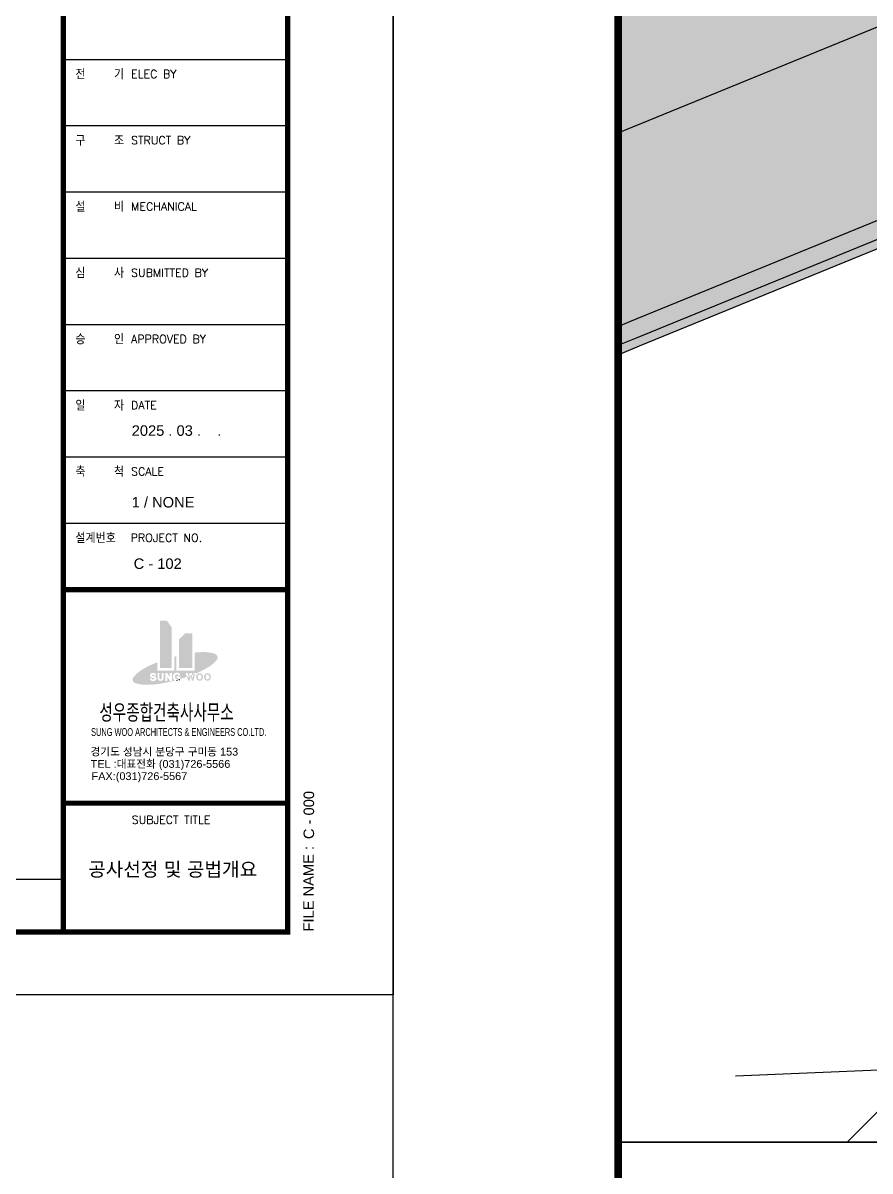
# Model space of a CAD drawing. Header units: millimetres. Extents: x 1073475 to 2890243, y -1340830 to -367733.
# Drawn here: x 1693852 to 1718064, y -432163 to -399366 of the extents above; entities that cross this region are included whole.
import ezdxf
from ezdxf.enums import TextEntityAlignment as Align
from ezdxf.xclip import XClip

# ---------------------------------------------------------------- set-up
doc = ezdxf.new("R2010")
doc.units = ezdxf.units.MM
doc.header["$LTSCALE"] = 50
doc.header["$XCLIPFRAME"] = 2
doc.linetypes.add('E-DIGLN01', pattern=[2, 0.9, -0.2, 0.9])
doc.linetypes.add('HIDDEN2', pattern=[4.762499999999999, 3.175, -1.5875])
for name, color, linetype in [('11', 11, 'Continuous'), ('3', 3, 'Continuous'), ('C-DIM', 7, 'Continuous'), ('CS-CONC-MAJR', 4, 'Continuous'), ('CS-EXCV', 3, 'E-DIGLN01'), ('HAT', 8, 'Continuous'), ('TEX', 3, 'Continuous'), ('TEXT', 3, 'Continuous'), ('TEXT1', 7, 'Continuous'), ('구조물', 7, 'Continuous'), ('시점변경-종점-구__선형', 7, 'Continuous'), ('연속지적도', 32, 'Continuous'), ('지하지장물_통신관로', 7, 'HIDDEN2')]:
    doc.layers.add(name, color=color, linetype=linetype)
doc.layers.add('defpoint', color=193, linetype='Continuous', plot=False)
doc.styles.add('RXHG', font='arial.ttf')
doc.styles.add('RXHS', font='SIMPLEX.SHX', dxfattribs={"bigfont": 'WHGTXT.SHX'})
doc.styles.get("Standard").update_dxf_attribs({"font": ''})
doc.styles.get('Standard').set_extended_font_data('Dotum')
doc.linetypes.add('CFZ008', pattern='A,0.9,-0.2,[106,KHCLINE.shx,S=0.00606,R=180,X=0,Y=0],0.9', length=2)
doc.linetypes.add('KT_LINE', pattern='A,12.7,-5.08,["KT",Standard,S=2.54,R=0,X=-2.54,Y=-1.27],-6.35', length=24.13)

# ---------------------------------------------------------------- blocks, each defined once
blk = doc.blocks.new('A$599346786921')
at = {"layer": '구조물', "ltscale": 0.2}
h = blk.add_hatch(color=254, dxfattribs=at)
h.dxf.hatch_style = 1
h.set_gradient(color1=(214, 214, 214), color2=(214, 214, 214))
h.paths.add_polyline_path([(189879.674887259, 4043.195760741597), (128969.4951665155, 153100.6358614634), (129118.5319942324, 153161.5376182329), (47790.09903451055, 352185.8727951087), (48126.77415415086, 352323.4502419825), (40198.88735104725, 371724.3207983328), (39820.67511667637, 372649.8807029203), (39442.5417675199, 373575.3138308399), (39064.51050157752, 374500.6296567987), (38686.60450601997, 375425.8376528462), (38308.84696265729, 376350.9472766765), (37931.26104473043, 377275.9679775103), (37553.86991778109, 378200.9091907614), (37176.69674335606, 379125.7803367721), (36799.76467529405, 380050.5908219875), (36423.09686562698, 380975.350031286), (36046.71646060329, 381900.0673311893), (35670.64660336636, 382824.7520679887), (35294.91043566493, 383749.4135612422), (34919.53109659348, 384674.0611100192), (34544.5317238532, 385598.7039821581), (34169.93545578141, 386523.3514198381), (33795.76543018688, 387448.0126331355), (33422.04478602577, 388372.6968022464), (33048.79666460631, 389297.4130707639), (32676.04420761019, 390222.1705496344), (32303.81056165555, 391146.9783104416), (31932.11887656944, 392071.8453872055), (31560.99230536027, 392996.7807715922), (31190.45400733128, 393921.7934151608), (30820.52714600228, 394846.892223319), (30451.23489251733, 395772.0860558022), (30082.60042459238, 396697.3837257964), (29714.64692610549, 397622.7939960831), (29347.39759039832, 398548.3255785117), (28980.87561953207, 399473.987131502), (28615.10422431771, 400399.7872603368), (28250.10662527848, 401325.7345126583), (27885.9060545587, 402251.837378413), (27522.52575411275, 403178.1042862982), (27159.98897838034, 404104.5436064173), (26798.31899490766, 405031.1636425373), (26437.53908178164, 405957.9726350633), (26077.67253193213, 406884.9787563523), (25718.7433753754, 407812.1882397626), (25359.71618870646, 408742.3603223143), (25002.70612728968, 409670.0758760502), (24646.70296272682, 410598.0206224131), (24291.7300659772, 411526.2023753249), (23937.81082710344, 412454.6288711252), (23584.96865403047, 413383.3077658904), (23233.22697110893, 414312.2466354659), (22882.60921944119, 415241.452974021), (22533.13886065688, 416170.9341889448), (22184.8393751788, 417100.6976025873), (21837.73426189646, 418030.7504491792), (21491.84703938104, 418961.0998727232), (21147.20124769676, 419891.7529259929), (20803.82044669846, 420822.7165680476), (20461.72821675288, 421753.9976619659), (20120.94816023298, 422685.6029754085), (19781.50390197895, 423617.5391758922), (19443.41908833571, 424549.8128307741), (19106.71738788858, 425482.4304051334), (18771.42249263637, 426415.3982592816), (18437.55811697431, 427348.7226482099), (18105.14799980447, 428282.4097188772), (17774.21590294736, 429216.4655087922), (17444.785612782, 430150.8959434099), (17116.8809401812, 431085.7068355103), (16790.5257192906, 432020.9038827204), (16465.74381070072, 432956.492665799), (16142.55909928912, 433892.4786463479), (15820.99549466465, 434828.8671664951), (15501.07693317439, 435765.6634452065), (15182.82737589674, 436702.8725774485), (14866.2708098786, 437640.499532289), (14551.43124795193, 438578.5491511786), (14238.3327285042, 439517.0261457585), (13926.99931766558, 440455.9350959175), (13617.4551063343, 441395.2804488215), (13309.72421220923, 442335.0665155199), (13003.83077981137, 443275.2974711227), (12699.79897964234, 444215.9773513853), (12397.65300942585, 445157.1100508658), (12097.41709170025, 446098.6993228229), (11799.11547770724, 447040.7487751764), (11502.77244341606, 447983.2618692202), (11339.48380303523, 448506.3555341165), (0, 445440.2288450206), (301.5974161326885, 444474.0642825026), (605.1370796770789, 443508.6624528376), (910.592934763059, 442544.0195967265), (1217.938976316713, 441580.1318053593), (1527.149247176945, 440616.995024888), (1838.197841914371, 439654.6050562308), (2151.058902403805, 438692.9575585687), (2465.70662083663, 437732.0480506151), (2782.11523907166, 436771.8719135298), (3100.259048202075, 435812.4243913569), (3420.112387972418, 434853.7005945916), (3741.649647947866, 433895.6955021244), (4064.845265205484, 432938.4039621149), (4389.673727652989, 431981.8206961363), (4716.109569153748, 431025.9402984333), (5044.127373780124, 430070.7572398457), (5373.701774069574, 429116.2658694625), (5704.807449318469, 428162.4604166015), (6037.419125780463, 427209.3349927058), (6371.511579698883, 426256.88359279), (6707.059632377233, 425305.1000986905), (7044.038152231369, 424353.9782803473), (7382.422055393457, 423403.5117969667), (7722.186302747577, 422453.6942007244), (8063.305901937652, 421504.5189375998), (8405.75590618141, 420555.9793497808), (8749.511413449887, 419608.0686769476), (9094.547567192, 418660.7800585963), (9440.83955564443, 417714.1065365672), (9788.362609560136, 416768.0410562451), (10137.09200442769, 415822.5764693818), (10487.00305953715, 414877.705534345), (10838.07113596704, 413933.4209197466), (11190.27163672773, 412989.7152057774), (11543.58000932494, 412046.5808857945), (11897.97173982626, 411104.0103691355), (12253.42235721974, 410161.995981528), (12609.90742983064, 409220.5299674752), (12967.40256629512, 408279.6044949205), (13325.88341578189, 407339.2116527939), (13685.3256649673, 406399.3434541821), (14045.70503948815, 405459.9918409372), (14406.9973038258, 404521.148682612), (14768.14467099169, 403585.4836109793), (15131.21342399484, 402647.5648050201), (15495.12349278945, 401710.1278780303), (15859.85006696172, 400773.1662824675), (16225.36908734683, 399836.6715568108), (16591.65652777907, 398900.6351799374), (16958.68839708855, 397965.0485718679), (17326.44073614245, 397029.9030975001), (17694.889621004, 396095.1900647725), (18064.01115726959, 395160.9007300311), (18433.78148346441, 394227.0262983879), (18804.1767693595, 393293.5579259689), (19175.17321277875, 392360.4867214197), (19546.74704501592, 391427.803747281), (19918.87452297052, 390495.5000226777), (20291.53193274327, 389563.566525578), (20664.69558958942, 388631.9941923479), (21038.34183452185, 387700.7739219158), (21412.44703396922, 386769.8965770397), (21786.98758219788, 385839.3529845593), (22161.9398974739, 384909.1339398776), (22537.28042237647, 383979.2302054316), (22912.98562249402, 383049.6325164326), (23289.03198762145, 382120.3315786421), (23665.3960298812, 381191.3180732164), (24042.05428178702, 380262.5826565828), (24418.98329713801, 379334.1159643005), (24796.1596507635, 378405.908608689), (25173.55993604194, 377477.9511870644), (25551.16076534148, 376550.234276867), (25928.93877020758, 375622.7484419355), (26306.87059799209, 374695.4842323842), (26684.93291341281, 373768.4321857272), (27063.10239715595, 372841.5828318209), (27441.35574517772, 371914.9266907508), (27819.66966813384, 370988.4542765478), (28198.02088970132, 370062.1560994047), (28576.38614791958, 369136.022664784), (28954.74219255755, 368210.0444802316), (29333.06578465085, 367284.2120510191), (37260.97114848252, 347883.2960737958), (37597.64626763668, 348020.8735206015), (118926.0792273926, 148996.5383440517), (119075.116055584, 149057.4401007709), (179985.2957755029, 0)])
at = {"layer": 'CS-CONC-MAJR'}
for points in [[(34312.82415697956, 385504.8338415152), (34687.85885546869, 384580.1038178047), (35063.27119543217, 383655.3749394631), (35439.03803219972, 382730.6379362419), (35815.13622118393, 381805.883507017), (36191.5426155841, 380881.1023298004), (36568.23406679463, 379956.2850565417), (36945.18742452934, 379031.4223188101), (37322.37953371275, 378106.5047301617), (37699.78723604139, 377181.5228827372), (38077.38736698078, 376256.4673551614), (38455.15675844299, 375331.3287106138), (38833.0722351931, 374406.097499155)], [(33849.40901467623, 385317.0935790278), (34224.51436679903, 384392.1892497018), (34599.99270928698, 383467.2977101724), (34975.82088494627, 382542.4096851368), (35351.97573817568, 381617.5158690941), (35728.43411162635, 380692.6069355407), (36105.1728476733, 379767.6735327677), (36482.16878605029, 378842.7062886679), (36859.39876461588, 377917.6958134696), (37236.8396166591, 376992.6326969089), (37614.46817445941, 376067.5075146831), (37992.26126252254, 375142.3108279682), (38370.19570159772, 374217.0331851235), (38748.24830482062, 373291.6651260247)], [(22393.81201919354, 385002.5968690882), (22769.10797236487, 384072.803635099), (23144.77089924039, 383143.3106110436), (23520.77729572169, 382214.1085059932), (23897.10368192894, 381285.1880041813), (24273.72659736406, 380356.5397646213), (24650.62260234822, 379428.1544255959), (25027.76827774942, 378500.0226021116), (25405.1402233839, 377572.1348934094), (25782.71505618701, 376644.4818792921), (26160.46941176057, 375717.0541256857), (26538.37994336151, 374789.8421841161), (26916.42331878282, 373862.8365939893), (27294.576222206, 372936.0278864386), (27672.81535260566, 372009.4065829082), (28051.11742409365, 371082.9631983512), (28429.45916188508, 370156.6882439065), (28807.81730507128, 369230.5722259129), (29186.16860585241, 368304.6056522294), (29564.48982531065, 367378.7790285712), (37397.82684875, 348209.2876647394)], [(22857.55625085719, 385189.5227566296), (23232.76306360075, 384259.9505205345), (23608.34144324576, 383330.6668238393), (23984.26790407998, 382401.662381697), (24360.51897886675, 381472.9278845224), (24737.07122210413, 380544.4539970816), (25113.90120756859, 379616.2313624639), (25490.98552772775, 378688.2506010388), (25868.30079343449, 377760.5023166607), (26245.8236335516, 376832.9770930829), (26623.53069227096, 375905.6655003545), (27001.39863136411, 374978.5580934444), (27379.40412714425, 374051.6454152004), (27757.52387076989, 373124.9179992834), (28135.73456725152, 372198.3663697629), (28514.01293477276, 371271.9810438282), (28892.33570493944, 370345.7525340975), (29270.67961943429, 369419.6713487348), (29649.0214319895, 368493.7279964825), (30027.33790711639, 367567.9129837435), (37671.53824925655, 348861.2708463604)]]:
    blk.add_lwpolyline(points, dxfattribs=at)
at = {"layer": 'CS-EXCV', "linetype": 'CFZ008', "ltscale": 5, "flags": 128}
blk.add_lwpolyline([(189879.674887259, 4043.195760741597), (128969.4951665155, 153100.6358614634), (129118.5319942324, 153161.5376182329), (47790.09903451055, 352185.8727951087), (48126.77415415086, 352323.4502419825), (40198.88735104725, 371724.3207983328), (39820.67511667637, 372649.8807029203), (39442.5417675199, 373575.3138308399), (39064.51050157752, 374500.6296567987), (38686.60450601997, 375425.8376528462), (38308.84696265729, 376350.9472766765), (37931.26104473043, 377275.9679775103), (37553.86991778109, 378200.9091907614), (37176.69674335606, 379125.7803367721), (36799.76467529405, 380050.5908219875), (36423.09686562698, 380975.350031286), (36046.71646060329, 381900.0673311893), (35670.64660336636, 382824.7520679887), (35294.91043566493, 383749.4135612422), (34919.53109659348, 384674.0611100192), (34544.5317238532, 385598.7039821581), (34169.93545578141, 386523.3514198381), (33795.76543018688, 387448.0126331355), (33422.04478602577, 388372.6968022464), (33048.79666460631, 389297.4130707639), (32676.04420761019, 390222.1705496344), (32303.81056165555, 391146.9783104416), (31932.11887656944, 392071.8453872055), (31560.99230536027, 392996.7807715922), (31190.45400733128, 393921.7934151608), (30820.52714600228, 394846.892223319), (30451.23489251733, 395772.0860558022), (30082.60042459238, 396697.3837257964), (29714.64692610549, 397622.7939960831), (29347.39759039832, 398548.3255785117), (28980.87561953207, 399473.987131502), (28615.10422431771, 400399.7872603368), (28250.10662527848, 401325.7345126583), (27885.9060545587, 402251.837378413), (27522.52575411275, 403178.1042862982), (27159.98897838034, 404104.5436064173), (26798.31899490766, 405031.1636425373), (26437.53908178164, 405957.9726350633), (26077.67253193213, 406884.9787563523), (25718.7433753754, 407812.1882397626), (25359.71618870646, 408742.3603223143), (25002.70612728968, 409670.0758760502), (24646.70296272682, 410598.0206224131), (24291.7300659772, 411526.2023753249), (23937.81082710344, 412454.6288711252), (23584.96865403047, 413383.3077658904), (23233.22697110893, 414312.2466354659), (22882.60921944119, 415241.452974021), (22533.13886065688, 416170.9341889448), (22184.8393751788, 417100.6976025873), (21837.73426189646, 418030.7504491792), (21491.84703938104, 418961.0998727232), (21147.20124769676, 419891.7529259929), (20803.82044669846, 420822.7165680476), (20461.72821675288, 421753.9976619659), (20120.94816023298, 422685.6029754085), (19781.50390197895, 423617.5391758922), (19443.41908833571, 424549.8128307741), (19106.71738788858, 425482.4304051334), (18771.42249263637, 426415.3982592816), (18437.55811697431, 427348.7226482099), (18105.14799980447, 428282.4097188772), (17774.21590294736, 429216.4655087922), (17444.785612782, 430150.8959434099), (17116.8809401812, 431085.7068355103), (16790.5257192906, 432020.9038827204), (16465.74381070072, 432956.492665799), (16142.55909928912, 433892.4786463479), (15820.99549466465, 434828.8671664951), (15501.07693317439, 435765.6634452065), (15182.82737589674, 436702.8725774485), (14866.2708098786, 437640.499532289), (14551.43124795193, 438578.5491511786), (14238.3327285042, 439517.0261457585), (13926.99931766558, 440455.9350959175), (13617.4551063343, 441395.2804488215), (13309.72421220923, 442335.0665155199), (13003.83077981137, 443275.2974711227), (12699.79897964234, 444215.9773513853), (12397.65300942585, 445157.1100508658), (12097.41709170025, 446098.6993228229), (11799.11547770724, 447040.7487751764), (11502.77244341606, 447983.2618692202), (11339.48380303523, 448506.3555341165), (0, 445440.2288450206), (301.5974161326885, 444474.0642825026), (605.1370796770789, 443508.6624528376), (910.592934763059, 442544.0195967265), (1217.938976316713, 441580.1318053593), (1527.149247176945, 440616.995024888), (1838.197841914371, 439654.6050562308), (2151.058902403805, 438692.9575585687), (2465.70662083663, 437732.0480506151), (2782.11523907166, 436771.8719135298), (3100.259048202075, 435812.4243913569), (3420.112387972418, 434853.7005945916), (3741.649647947866, 433895.6955021244), (4064.845265205484, 432938.4039621149), (4389.673727652989, 431981.8206961363), (4716.109569153748, 431025.9402984333), (5044.127373780124, 430070.7572398457), (5373.701774069574, 429116.2658694625), (5704.807449318469, 428162.4604166015), (6037.419125780463, 427209.3349927058), (6371.511579698883, 426256.88359279), (6707.059632377233, 425305.1000986905), (7044.038152231369, 424353.9782803473), (7382.422055393457, 423403.5117969667), (7722.186302747577, 422453.6942007244), (8063.305901937652, 421504.5189375998), (8405.75590618141, 420555.9793497808), (8749.511413449887, 419608.0686769476), (9094.547567192, 418660.7800585963), (9440.83955564443, 417714.1065365672), (9788.362609560136, 416768.0410562451), (10137.09200442769, 415822.5764693818), (10487.00305953715, 414877.705534345), (10838.07113596704, 413933.4209197466), (11190.27163672773, 412989.7152057774), (11543.58000932494, 412046.5808857945), (11897.97173982626, 411104.0103691355), (12253.42235721974, 410161.995981528), (12609.90742983064, 409220.5299674752), (12967.40256629512, 408279.6044949205), (13325.88341578189, 407339.2116527939), (13685.3256649673, 406399.3434541821), (14045.70503948815, 405459.9918409372), (14406.9973038258, 404521.148682612), (14768.14467099169, 403585.4836109793), (15131.21342399484, 402647.5648050201), (15495.12349278945, 401710.1278780303), (15859.85006696172, 400773.1662824675), (16225.36908734683, 399836.6715568108), (16591.65652777907, 398900.6351799374), (16958.68839708855, 397965.0485718679), (17326.44073614245, 397029.9030975001), (17694.889621004, 396095.1900647725), (18064.01115726959, 395160.9007300311), (18433.78148346441, 394227.0262983879), (18804.1767693595, 393293.5579259689), (19175.17321277875, 392360.4867214197), (19546.74704501592, 391427.803747281), (19918.87452297052, 390495.5000226777), (20291.53193274327, 389563.566525578), (20664.69558958942, 388631.9941923479), (21038.34183452185, 387700.7739219158), (21412.44703396922, 386769.8965770397), (21786.98758219788, 385839.3529845593), (22161.9398974739, 384909.1339398776), (22537.28042237647, 383979.2302054316), (22912.98562249402, 383049.6325164326), (23289.03198762145, 382120.3315786421), (23665.3960298812, 381191.3180732164), (24042.05428178702, 380262.5826565828), (24418.98329713801, 379334.1159643005), (24796.1596507635, 378405.908608689), (25173.55993604194, 377477.9511870644), (25551.16076534148, 376550.234276867), (25928.93877020758, 375622.7484419355), (26306.87059799209, 374695.4842323842), (26684.93291341281, 373768.4321857272), (27063.10239715595, 372841.5828318209), (27441.35574517772, 371914.9266907508), (27819.66966813384, 370988.4542765478), (28198.02088970132, 370062.1560994047), (28576.38614791958, 369136.022664784), (28954.74219255755, 368210.0444802316), (29333.06578465085, 367284.2120510191), (37260.97114848252, 347883.2960737958), (37597.64626763668, 348020.8735206015), (118926.0792273926, 148996.5383440517), (119075.116055584, 149057.4401007709), (179985.2957755029, 0)], close=True, dxfattribs=at)
at = {"layer": '시점변경-종점-구__선형', "color": 1}
blk.add_lwpolyline([(28354.37567799166, 385248.8222002764), (28729.48385678232, 384321.8411651652), (29104.96399681643, 383395.0107317949), (29480.79279449163, 382468.3216233668), (29856.94695823267, 381541.7645363333), (30233.40320637869, 380615.3301430778), (30610.13826632407, 379689.0090928469), (30987.1288728728, 378762.7920143211), (31364.35176977841, 377836.6695165911), (31741.78370851371, 376910.632191086), (32119.40144568635, 375984.670614365), (32497.18174352124, 375058.775348126), (32875.10137113463, 374132.9369421876), (33253.13709892659, 373207.145935863), (33631.2657030751, 372281.3928596405), (34009.4639619356, 371355.6682374245), (34387.70865656761, 370429.962586958), (34765.97656824719, 369504.2664235043), (184932.4853313612, 2021.597880361136)], dxfattribs=at)
blk = doc.blocks.new('A$405090834614')
at = {"layer": '연속지적도', "color": 251}
for p, q in [((128018.3081533909, 182924.5492267609), (125569.2481648922, 206008.964327395)), ((125569.2481648922, 206008.964327395), (128018.3081533909, 182924.5492267609)), ((135798.618516922, 176644.4104031026), (128018.3081533909, 182924.5492267609)), ((128018.3081533909, 182924.5492267609), (131988.0753879547, 145494.0067768395)), ((131988.0753879547, 145494.0067768395), (128018.3081533909, 182924.5492267609)), ((128018.3081533909, 182924.5492267609), (135798.618516922, 176644.4104031026))]:
    blk.add_line(p, q, dxfattribs=at)
at = {"layer": '지하지장물_통신관로', "color": 251, "linetype": 'KT_LINE', "ltscale": 3}
for points in [[(179973.1823773384, 22139.59968170524), (178340.0856146812, 57330.27270564437), (174617.1199398041, 92638.0939130485), (167708.7826523781, 153755.6071767509), (166513.9027757645, 164056.8890403211), (162818.6005105972, 177078.0624932945), (146292.2416501045, 175121.4431476295), (136183.1166949272, 173575.4432967603), (130489.6268076897, 179990.1205779016), (129557.9636392593, 186301.3352288902)], [(133284.6128773689, 176575.8557122648), (83111.8942399025, 173595.5539022386), (82168.29385232925, 171745.3782040775), (83433.86240673065, 140813.0675108135), (89416.54980516434, 133223.7267381847), (94186.57863712311, 130394.0624888837), (100201.4353628159, 81314.6055855453), (103897.7845439911, 49012.28859886527), (108848.617228508, 25516.90023967624)]]:
    blk.add_lwpolyline(points, dxfattribs=at)
blk = doc.blocks.new('dbox')
at = {"layer": 'HAT'}
h = blk.add_hatch(color=11, dxfattribs=at)
h.paths.add_polyline_path([(77433.17017800544, 9338.264989394229), (77433.17017800544, 10691.10806438106), (77634.45876490278, 10691.10806438106), (77771.7009644892, 10499.04448840226), (77771.7009644892, 9338.264989394229)])
h.paths.add_polyline_path([(78357.26777223274, 10328.87942943897), (78357.26777223274, 9338.264989394229), (77980.01919103283, 9338.264989394229), (77980.01919103283, 10162.00866703526), (78155.97918533665, 10328.87942943897)])
h = blk.add_hatch(color=11, dxfattribs=at)
edge = h.paths.add_edge_path()
edge.add_line((78388.54418312057, 9152.922575041011), (78399.89820562775, 9195.184769994172))
edge.add_line((78399.8982056209, 9195.18476998253), (78456.73067301736, 9195.18476998253))
edge.add_line((78456.73067301736, 9195.18476998253), (78451.7425326913, 9178.08257447806))
edge.add_ellipse((77492.41209751088, 11535.19478142081), major_axis=(-0.01228152565304937, 2544.85615407463), ratio=0.9999999972061123, start_angle=202.1457498920769, end_angle=210.5970623352607)
edge.add_ellipse((78218.16358976191, 10307.88592775387), major_axis=(-0.02592239020409198, 1119.022273673829), ratio=0.9999999972059727, start_angle=210.5960115768451, end_angle=228.271399793775)
edge.add_ellipse((78968.35609967873, 9638.847946335445), major_axis=(0.01018900746353609, 113.8354124499866), ratio=0.999999997205222, start_angle=228.2778554134856, end_angle=285.8703816195762)
edge.add_ellipse((78968.3560996663, 9638.847946347087), major_axis=(-0.002831095268082302, 113.8354128780933), ratio=0.9999999972058686, start_angle=-74.13617168075932, end_angle=-16.54364547465944)
edge.add_ellipse((78682.15747850577, 8675.265581203159), major_axis=(0.06516580285193342, 1119.02227206498), ratio=0.9999999972048551, start_angle=-16.53888392914867, end_angle=1.136504287797641)
edge.add_ellipse((78710.35507992646, 7249.710549445415), major_axis=(-0.04966569193290418, 2544.856153454099), ratio=0.9999999972061864, start_angle=1.1320495010803, end_angle=6.305794793125378)
edge.add_line((78430.7918522229, 9779.164491609263), (78430.7918522229, 9264.740909222513))
edge.add_line((78430.7918522229, 9264.740909222513), (77906.49511109604, 9264.740909222513))
edge.add_line((77906.49511109604, 9264.740909222513), (77906.49511109604, 9678.606837142375))
edge.add_ellipse((79083.81497395603, 5053.200327062572), major_axis=(-53.36798015143561, 4772.590419164354), ratio=0.999999997088326, start_angle=13.63977515110186, end_angle=14.40004516148103)
edge.add_line((77845.22504447875, 9662.577988831967), (77845.22504447875, 9264.740909234155))
edge.add_line((77845.22504447875, 9264.740909222513), (77359.64609801653, 9264.740909222513))
edge.add_line((77359.64609801653, 9264.740909222513), (77359.64609801653, 9503.785583113262))
edge.add_ellipse((79083.8149742404, 5053.200327970611), major_axis=(-54.3043113204216, 4772.579856323423), ratio=0.9999999971361202, start_angle=20.52459777890319, end_angle=21.42920754593017)
edge.add_ellipse((78246.25555108205, 7117.812556508405), major_axis=(0.8238589759525832, 2544.85602092231), ratio=0.999999997207298, start_angle=22.09966221284434, end_angle=30.61588749171462)
edge.add_ellipse((77520.50405885588, 8345.12141038489), major_axis=(-0.02379178284342399, 1119.022273721128), ratio=0.9999999972060911, start_angle=30.59612066744075, end_angle=48.27150888436786)
edge.add_ellipse((76770.31154893842, 9014.15939180326), major_axis=(0.004474986309083351, 113.8354128179911), ratio=0.9999999972054211, start_angle=48.27497942534542, end_angle=105.8675056314224)
edge.add_ellipse((76770.31154895583, 9014.159391791618), major_axis=(-0.01485608324786325, 113.8354119484), ratio=0.9999999972063554, start_angle=105.8577758852946, end_angle=163.4503020913804)
edge.add_ellipse((77056.51017011635, 9977.741756935604), major_axis=(-0.05446420157807931, 1119.022272636998), ratio=0.9999999972071159, start_angle=163.4549908180321, end_angle=181.1303790349391)
edge.add_ellipse((77028.3125687025, 11403.29678897274), major_axis=(0.1419998109782254, 2544.856150262608), ratio=0.9999999972080158, start_angle=181.136364724767, end_angle=189.6525900036391)
edge.add_ellipse((76654.85267434074, 13599.80701179797), major_axis=(0.5211324483387588, 4772.888767472868), ratio=0.9999999972074668, start_angle=189.6556488661869, end_angle=194.7238742666846)
edge.add_ellipse((77757.40883242062, 8815.061556588102), major_axis=(-0.01045681543930512, 201.202537881784), ratio=0.9999999972064897, start_angle=-33.15219603456262, end_angle=-28.66311442970592)
edge.add_ellipse((77876.49149922593, 9032.646865246934), major_axis=(-0.04287366883558143, 46.83801853025268), ratio=0.9999999972070481, start_angle=127.9732202737217, end_angle=151.121173919157, ccw=False)
edge.add_ellipse((-198308.1011636762, -206945.718214436), major_axis=(272662.5010675837, 220333.6168655565), ratio=0.9999999149476421, start_angle=-0.9153815835069274, end_angle=-0.9114483847429671)
edge.add_ellipse((77863.37858060855, 9052.946266338986), major_axis=(0.01651355281300524, 49.01408182322642), ratio=0.9999999972064132, start_angle=104.03628941992031, end_angle=128.0489035494364, ccw=False)
edge.add_ellipse((77667.6193083669, 9004.076351625088), major_axis=(-0.2851861305880007, 152.7527462193734), ratio=0.9999999971904927, start_angle=-76.08998420202624, end_angle=-70.28749169173827)
edge.add_ellipse((77872.52475399515, 9077.925549533975), major_axis=(-0.0451092414856096, 65.05410200631675), ratio=0.9999999971951178, start_angle=89.33612013073969, end_angle=109.7797486942913, ccw=False)
edge.add_ellipse((77637.76174649064, 9080.483036607271), major_axis=(0.04945263406679198, 169.7228134090712), ratio=0.999999997232313, start_angle=269.3925440556524, end_angle=274.5569690344935)
edge.add_ellipse((77867.20856750492, 9098.703184790967), major_axis=(-0.01201888328286393, 60.44628507941816), ratio=0.9999999972089422, start_angle=75.19940628139119, end_angle=94.52888210538902, ccw=False)
edge.add_ellipse((77686.98525534823, 9146.283901389164), major_axis=(0.3752789497891492, 125.9515640302864), ratio=0.999999997168499, start_angle=255.3815138026692, end_angle=261.3838880367564)
edge.add_ellipse((77870.65229383737, 9117.893979200511), major_axis=(-0.03007325165871742, 59.89611092535886), ratio=0.9999999972094602, start_angle=424.09302283366685, end_angle=441.18440545193243, ccw=False)
edge.add_ellipse((78586.33748721081, 8770.712218130997), major_axis=(11.59957285090205, 855.2673189143345), ratio=0.9999999971479634, start_angle=423.7323226261706, end_angle=424.89881733223854, ccw=False)
edge.add_ellipse((77873.11636562849, 9134.817765686603), major_axis=(-0.09863322991099874, 54.56050821565587), ratio=0.9999999972099276, start_angle=405.77633298846, end_angle=422.8517178406373, ccw=False)
edge.add_ellipse((77242.78970923848, 9746.075491327501), major_axis=(21.45538670594301, 823.1961253959673), ratio=0.9999999971954932, start_angle=227.3729023049699, end_angle=228.3146747104598)
edge.add_ellipse((77878.81480625589, 9149.260964043438), major_axis=(-0.08999437078483508, 48.71430073910506), ratio=0.9999999972043175, start_angle=391.3789464132352, end_angle=406.71583570383007, ccw=False)
edge.add_ellipse((80058.76624448685, 5589.783411257376), major_axis=(871.1052140826674, 4131.861906935749), ratio=0.9999999975115864, start_angle=403.17743438973235, end_angle=403.3899101133434, ccw=False)
edge.add_ellipse((77890.09781427521, 9160.501517260214), major_axis=(0.2355666769471381, 44.99213747177335), ratio=0.9999999972318634, start_angle=377.1698494725851, end_angle=391.5723006432219, ccw=False)
edge.add_ellipse((77923.05006950579, 9051.83744594123), major_axis=(-0.06320030555663743, 158.5433097022485), ratio=0.9999999971979785, start_angle=360.4931362499967, end_angle=376.8470271646437, ccw=False)
edge.add_ellipse((77922.43485884703, 9120.150724950363), major_axis=(-0.001432501649043739, 90.22727312252412), ratio=0.9999999972062945, start_angle=273.764679802488, end_angle=360.51506647003407, ccw=False)
edge.add_line((78012.4673392507, 9126.076367888309), (77962.77054461488, 9126.076367888309))
edge.add_ellipse((78018.2170348184, 9157.831606071384), major_axis=(0.007933328886973562, 63.89607485765686), ratio=0.9999999972043088, start_angle=102.41382292877142, end_angle=119.80768478653371, ccw=False)
edge.add_ellipse((77950.5902821114, 9142.95459834655), major_axis=(-3.781408414994877, 3.781408414994878), ratio=0.9999999999576459, start_angle=237.4067088047383, end_angle=277.4682663514455)
edge.add_ellipse((78051.25105471816, 9273.987941021798), major_axis=(-0.7659212334590287, 159.8846077773086), ratio=0.9999999972086386, start_angle=135.4457436915772, end_angle=142.1937953677139, ccw=False)
edge.add_ellipse((77936.85803488074, 9156.68228709983), major_axis=(-2.801702610139559, 2.80170261013956), ratio=0.9999999999900919, start_angle=-89.27978514747197, end_angle=-50.76183289460866)
edge.add_ellipse((77917.36869946233, 8963.533691893972), major_axis=(0.02003314513133503, 198.0915792820947), ratio=0.999999997203295, start_angle=-5.756038446188292, end_angle=4.196498495022613)
edge.add_ellipse((77904.60743922016, 9137.695844362548), major_axis=(-0.01094679176270783, 23.46252771184015), ratio=0.9999999972057352, start_angle=4.163971948817383, end_angle=54.24833864873367)
edge.add_ellipse((78033.0108179102, 9045.343914919416), major_axis=(0.2091723198454493, 181.6278504832725), ratio=0.9999999972022836, start_angle=54.34105566028035, end_angle=64.3717101761491)
edge.add_ellipse((77916.04148067144, 9101.623060688493), major_axis=(0.05571801594855536, 51.82359521484742), ratio=0.9999999971938962, start_angle=64.36732671156098, end_angle=86.88615408866994)
edge.add_ellipse((77997.28939138865, 9097.115522086271), major_axis=(0.008901718389162084, 133.1964762228152), ratio=0.9999999972062442, start_angle=86.82838187801057, end_angle=111.3177491409087)
edge.add_ellipse((77916.07564409234, 9065.428872830526), major_axis=(-0.02188023863529448, 46.02011828729936), ratio=0.9999999972067418, start_angle=111.2866787659629, end_angle=179.0118579370677)
edge.add_ellipse((77916.14735556958, 9069.704422867915), major_axis=(0.007514720731560144, 50.29627431265938), ratio=0.9999999972064493, start_angle=179.0476596890212, end_angle=257.4952861792383)
edge.add_line((77965.24888434293, 9058.806940377166), (77912.08982103967, 9058.806940377166))
edge.add_line((77912.08982103906, 9058.806940377166), (77912.08982103906, 9106.215527143388))
edge.add_line((77912.08982103906, 9106.215527143388), (78015.91792737413, 9106.215527143388))
edge.add_line((78015.9179273679, 9106.215527143388), (78015.9179273679, 9025.097313367878))
edge.add_ellipse((76569.40951054203, 13865.92876221269), major_axis=(-10.80593966704647, 5052.318176764768), ratio=0.999999997189153, start_angle=196.5143396982266, end_angle=198.7565463262957)
edge.add_line((78204.20263921889, 9085.396664296626), (78172.18110844548, 9195.18476998253))
edge.add_line((78172.18110844612, 9195.18476998253), (78229.01357588786, 9195.18476998253))
edge.add_line((78229.01357588786, 9195.18476998253), (78253.85125469905, 9102.733409549575))
edge.add_ellipse((76654.85267384653, 13599.80701249646), major_axis=(-55.69236456328843, 4772.563862970588), ratio=0.9999999971253899, start_angle=198.9049979629736, end_angle=199.0785405260002)
edge.add_line((78267.46503638924, 9107.59722000279), (78284.45963562542, 9195.18476998253))
edge.add_line((78284.45963562606, 9195.18476998253), (78342.19317945518, 9195.18476998253))
edge.add_line((78342.19317944834, 9195.18476998253), (78353.82031767696, 9139.54060841928))
edge.add_ellipse((76654.85267481263, 13599.80700923683), major_axis=(-89.97360238818526, 4772.040672903342), ratio=0.9999999970842961, start_angle=199.772277224438, end_angle=200.2190016377002)
h.paths.add_polyline_path([(77775.04997792325, 9195.18476998253), (77716.79148367868, 9195.18476998253), (77716.79148367868, 9074.781435084064), (77641.53939954238, 9195.18476998253), (77586.59259207945, 9195.18476998253), (77586.59259207945, 8972.007679076632), (77642.68110479781, 8972.007679076632), (77642.68110479781, 9098.451508672268), (77720.05717941848, 8972.007679076632), (77775.04997792325, 8972.007679076632)], flags=16)
edge = h.paths.add_edge_path(flags=16)
edge.add_line((77486.77344185012, 9201.694714575133), (77486.77354627434, 9053.177092263999))
edge.add_ellipse((77453.15128340019, 9053.038008876785), major_axis=(0.001527476959400649, 33.62255060037278), ratio=0.9999999972059346, start_angle=179.6320473292712, end_angle=270.23961393772674, ccw=False)
edge.add_ellipse((77452.77531508563, 9053.018677309388), major_axis=(-0.005119520348219236, 33.60288940798291), ratio=0.9999999972042368, start_angle=89.65399322161261, end_angle=180.2615598299564, ccw=False)
edge.add_line((77419.17300758322, 9053.216483076161), (77419.17300758322, 9201.694714575133))
edge.add_line((77419.17300758322, 9201.694714575133), (77365.2544763867, 9201.694714575133))
edge.add_line((77365.25447639229, 9201.694714575133), (77365.25447639229, 9046.603508094908))
edge.add_ellipse((77439.12355128443, 9048.702754717844), major_axis=(-0.008238207228097198, 73.89889731741933), ratio=0.9999999972056938, start_angle=91.62143337216563, end_angle=151.6561182099791)
edge.add_ellipse((77452.83368521492, 9079.97218452231), major_axis=(-0.007005105667726715, 107.9646020601929), ratio=0.999999997208339, start_angle=153.1317622807758, end_angle=180.0703347553263)
edge.add_ellipse((77453.00694449616, 9080.391251519672), major_axis=(-0.01653418064673738, 108.3835830911462), ratio=0.9999999972047535, start_angle=179.973433801411, end_angle=206.9120062767772)
edge.add_ellipse((77466.99292357019, 9048.595095784054), major_axis=(-0.001041159667436507, 73.72595434771539), ratio=0.9999999972062982, start_angle=208.416564706089, end_angle=268.45124956569)
edge.add_line((77540.6919730466, 9046.603508129832), (77540.6919730466, 9201.694714586774))
edge.add_line((77540.6919730466, 9201.694714575133), (77486.77344185012, 9201.694714575133))
edge = h.paths.add_edge_path(flags=16)
edge.add_line((77278.69622545244, 9103.901320734876), (77218.3752402376, 9118.981567085022))
edge.add_ellipse((77222.72808309869, 9133.874191564391), major_axis=(0.00962598906599093, 15.51571501121125), ratio=0.9999999972039759, start_angle=20.862407521878197, end_angle=163.7428664980238, ccw=False)
edge.add_ellipse((77238.62415817642, 9103.308883546793), major_axis=(0.0007983182752580555, 49.89542961759734), ratio=0.9999999972058649, start_angle=340.66038987242706, end_angle=385.4145334791326, ccw=False)
edge.add_ellipse((77246.12487258963, 9126.185781317356), major_axis=(-0.001292506345792599, 25.83026471894025), ratio=0.9999999972074705, start_angle=255.1486575155599, end_angle=339.5496997125129, ccw=False)
edge.add_line((77271.09258519698, 9119.566423295706), (77325.78722477471, 9119.566423295706))
edge.add_ellipse((77250.10085563819, 9124.122056548134), major_axis=(0.0001023122728326881, 75.8233493001663), ratio=0.9999999972056817, start_angle=266.5555466057668, end_angle=353.4554835857217)
edge.add_ellipse((77236.85555915712, 9075.507116476307), major_axis=(0.02365071448345711, 125.8618966547055), ratio=0.9999999972088847, start_angle=-10.0038806717353, end_angle=18.56131439711179)
edge.add_ellipse((77216.65032139362, 9130.25082748197), major_axis=(0.01394072005694877, 67.55675946086284), ratio=0.9999999972061576, start_angle=17.08715873008564, end_angle=163.2443842977521)
edge.add_line((77197.16102626733, 9065.56633693882), (77262.45777999127, 9050.330427703855))
edge.add_ellipse((77258.65463612232, 9034.863693405292), major_axis=(-0.004669371986026296, 15.92745275760051), ratio=0.9999999972077516, start_angle=218.2434761659424, end_angle=346.1687065590108, ccw=False)
edge.add_ellipse((77238.16435496198, 9068.024123148294), major_axis=(-0.01685923276611666, 54.83396974871593), ratio=0.9999999972038605, start_angle=165.5029959228434, end_angle=213.5929937051453, ccw=False)
edge.add_ellipse((77228.36927195126, 9040.838172209857), major_axis=(0.003028187281747139, 26.20053736477754), ratio=0.9999999972043554, start_angle=74.9915538949192, end_angle=171.4127222823484, ccw=False)
edge.add_line((77203.0632804133, 9047.626025763457), (77145.93301979726, 9047.626025763457))
edge.add_ellipse((77226.48391838314, 9045.38765293581), major_axis=(-0.002298985882020238, 80.58199307195694), ratio=0.9999999972055719, start_angle=88.40662247584072, end_angle=171.855253055633)
edge.add_ellipse((77237.39709340758, 9060.852853148128), major_axis=(0.001243003171885549, 97.81696769264357), ratio=0.9999999972025171, start_angle=166.8063152145038, end_angle=184.4101053800728)
edge.add_ellipse((77245.52543727236, 9059.50236196979), major_axis=(0.01774152811302044, 96.17887603962576), ratio=0.9999999972078704, start_angle=179.6483924612986, end_angle=218.7300127029585)
edge.add_ellipse((77262.16078486791, 9039.972124545136), major_axis=(0.005811730378207573, 70.53962245602912), ratio=0.9999999972059338, start_angle=218.1044939622206, end_angle=286.3476490697191)
edge.add_ellipse((77268.30907829115, 9040.125756250345), major_axis=(0.002936956480669689, 64.61590704178204), ratio=0.9999999972053598, start_angle=-72.25099857936641, end_angle=-9.247953216163213)
h = blk.add_hatch(color=11, dxfattribs=at)
h.paths.add_polyline_path([(78442.96600511495, 9174.525308139855), (78397.1399557759, 9156.283357054403), (78366.53544736453, 9042.366575406282), (78346.78876593662, 9136.868551067426), (78275.60135882496, 9110.52631825232), (78262.37633409334, 9042.366575406282), (78246.82764792754, 9100.242240885738), (78211.2382090741, 9087.808395661821), (78242.84650038116, 8979.437110960775), (78281.90616785645, 8979.437110960775), (78314.45589075191, 9120.485910587246), (78347.0056136598, 8979.437110960775), (78386.06528112889, 8979.437110960775)])
edge = h.paths.add_edge_path()
edge.add_ellipse((78570.76442519043, 9095.669506432081), major_axis=(-0.007021665375325509, 95.77443952039569), ratio=0.9999999972056558, start_angle=-76.32674735513727, end_angle=77.65074606211081)
edge.add_ellipse((78603.7036423657, 9082.715203508793), major_axis=(-0.006054706521852241, 130.8420666228379), ratio=0.9999999972101461, start_angle=75.19386420509093, end_angle=89.6115463618526)
edge.add_ellipse((78603.70364238927, 9084.47724555037), major_axis=(0.01038318416416761, 130.8420663754992), ratio=0.9999999972066708, start_angle=90.39034907837954, end_angle=104.8080312350908)
edge.add_ellipse((78570.76442519043, 9071.522942627082), major_axis=(0.01843581805908154, 95.77443800337916), ratio=0.9999999972056726, start_angle=102.3560823042337, end_angle=256.3335757214816)
edge.add_ellipse((78528.74583811159, 9083.392254786915), major_axis=(0.04347841514724066, 139.4171842751849), ratio=0.9999999971971709, start_angle=255.6840107503111, end_angle=270.101692906888)
edge.add_ellipse((78528.74583811159, 9083.800194272248), major_axis=(-0.04367537209896623, 139.4171842136258), ratio=0.999999997197152, start_angle=269.8982261503972, end_angle=284.3159083069977)
edge = h.paths.add_edge_path(flags=16)
edge.add_ellipse((78524.22817577832, 9083.735763956327), major_axis=(-0.01275158704742091, 100.5351695795993), ratio=0.9999999972044842, start_angle=269.9132081372828, end_angle=296.8572529937359)
edge.add_ellipse((78571.01828905437, 9107.897718414082), major_axis=(-0.006572896224439085, 47.87816138622281), ratio=0.9999999972058526, start_angle=-63.63484615678062, end_angle=66.48330695666773)
edge.add_ellipse((78612.27019267302, 9082.650773286005), major_axis=(0.0183923514971879, 96.0106736610651), ratio=0.9999999972040282, start_angle=62.50271002861897, end_angle=89.44675488506154)
edge.add_ellipse((78612.27019267302, 9084.541675773158), major_axis=(-0.01839835258058929, 96.01067365991523), ratio=0.9999999972040264, start_angle=90.5532415337038, end_angle=117.4972863901463)
edge.add_ellipse((78571.01828905437, 9059.29473064508), major_axis=(0.008079015008015656, 47.87816115585228), ratio=0.9999999972068421, start_angle=113.5184954111757, end_angle=243.6366485245471)
edge.add_ellipse((78524.22817576714, 9083.456685102836), major_axis=(-0.007440911590033, 100.5351701255199), ratio=0.9999999972060367, start_angle=243.1312391451526, end_angle=270.0752840016182)
edge = h.paths.add_edge_path()
edge.add_ellipse((78792.10254090055, 9095.669506443723), major_axis=(-0.007000752838996023, 95.77443949684044), ratio=0.999999997205624, start_angle=-76.32673484431693, end_angle=77.65075857292842)
edge.add_ellipse((78825.04175809879, 9082.715203508793), major_axis=(-0.02671827644288002, 130.8420640349049), ratio=0.9999999972100818, start_angle=75.18481562174087, end_angle=89.60249777850329)
edge.add_ellipse((78825.04175812239, 9084.47724555037), major_axis=(-0.03150859259826171, 130.8420629945037), ratio=0.9999999972002351, start_angle=90.37200465685358, end_angle=104.7896868134903)
edge.add_ellipse((78792.10254090055, 9071.52294261544), major_axis=(0.01841911184246955, 95.77443798150807), ratio=0.999999997205633, start_angle=102.3560723097922, end_angle=256.3335657270376)
edge.add_ellipse((78750.08395379252, 9083.392254786915), major_axis=(-0.0372616096138367, 139.4171860735622), ratio=0.9999999972099252, start_angle=255.6508293133556, end_angle=270.0685114701202)
edge.add_ellipse((78750.08395379252, 9083.800194272248), major_axis=(0.03702733834137099, 139.4171861359816), ratio=0.9999999972099027, start_angle=269.931392252234, end_angle=284.3490744090221)
edge = h.paths.add_edge_path(flags=16)
edge.add_ellipse((78745.56629149403, 9083.7357640611), major_axis=(0.02550254970104712, 100.5351671289608), ratio=0.9999999972081924, start_angle=269.9350094107378, end_angle=296.8790542672712)
edge.add_ellipse((78792.35640475951, 9107.89771840244), major_axis=(-0.0001013999604301582, 47.87816186429237), ratio=0.9999999972060508, start_angle=-63.62710172024538, end_angle=66.4910513931519)
edge.add_ellipse((78833.60830836018, 9082.650773286005), major_axis=(0.02003159079880487, 96.01067333307894), ratio=0.9999999972041749, start_angle=62.50368826871978, end_angle=89.44773312511822)
edge.add_ellipse((78833.60830836018, 9084.541675773158), major_axis=(-0.02001476754600289, 96.01067333658732), ratio=0.9999999972041762, start_angle=90.55227691440496, end_angle=117.4963217708034)
edge.add_ellipse((78792.3564047651, 9059.294730656722), major_axis=(0.001609008372558747, 47.87816183744745), ratio=0.9999999972070406, start_angle=113.5107527573077, end_angle=243.628905870628)
edge.add_ellipse((78745.56629147666, 9083.456684998062), major_axis=(-0.003454704538176284, 100.5351703172709), ratio=0.9999999972052365, start_angle=243.133510973969, end_angle=270.0775558304456)
h = blk.add_hatch(color=11, dxfattribs=at)
edge = h.paths.add_edge_path()
edge.add_line((78008.48849551074, 9022.89347627468), (77878.66052803956, 8986.482637000037))
edge.add_ellipse((77911.48499747805, 9056.982458418934), major_axis=(0.003347365683699045, 77.76677059355974), ratio=0.9999999972068839, start_angle=155.0359445222819, end_angle=230.6266365438579)
edge.add_line((77971.59880956163, 9007.646870881435), (77982.44871717834, 8983.77707402641))
edge.add_line((77982.44871717773, 8983.777074038051), (78008.48849551074, 8983.777074038051))
edge.add_line((78008.48849551074, 8983.777074038051), (78008.48849551074, 9022.89347627468))
at = {"layer": '11'}
for p, q in [((4288.467606187603, 1800.000004245201), (4288.467606187603, 57599.9999522774)), ((81088.4673200853, 57599.9999522774), (81088.4673200853, 1800.000004245201)), ((81088.4673200853, 1800.000004245201), (4288.467606187603, 1800.000004245201))]:
    blk.add_line(p, q, dxfattribs=at)
at = {"layer": '11', "const_width": 150}
blk.add_lwpolyline([(81088.4673200853, 1800.000004245201), (4288.467606187603, 1800.000004245201), (4288.467606187603, 57599.9999522774), (81088.4673200853, 57599.9999522774)], close=True, dxfattribs=at)
for points in [[(74675.32566019584, 57599.9999522774), (74675.32566019584, 1800.000004245201)], [(81088.4673200853, 11577.4127261418), (74675.32566019584, 11577.4127261418)], [(81088.4673200853, 5479.67145872867), (74675.32566019584, 5479.67145872867)]]:
    blk.add_lwpolyline(points, dxfattribs=at)
at = {"layer": '3'}
for p, q in [((81088.4673201325, 26716.63242456655), (74675.325660248, 26716.63242456655)), ((81088.4673201325, 24824.22996227071), (74675.325660248, 24824.22996227071)), ((81088.4673201325, 22931.82749996328), (74675.325660248, 22931.82749996328)), ((81088.4673201325, 21039.42503766745), (74675.325660248, 21039.42503766745)), ((81088.4673201325, 19147.02257536002), (74675.325660248, 19147.02257536002)), ((81088.4673201325, 17254.62011305254), (74675.325660248, 17254.62011305254)), ((81088.4673201325, 15362.21765075676), (74675.325660248, 15362.21765075676)), ((81088.4673201325, 13469.81518844928), (74675.325660248, 13469.81518844928))]:
    blk.add_line(p, q, dxfattribs=at)
at = {"layer": 'TEXT', "color": 7}
for p, q in [((-4.547473508864641e-12, 0), (-4.547473508864641e-12, 59399.99994467944)), ((84099.99968670309, 59399.99994467944), (84099.99968670309, 0)), ((84099.99968670309, 0), (-4.547473508864641e-12, 0))]:
    blk.add_line(p, q, dxfattribs=at)
at = {"layer": 'TEX', "color": 7, "linetype": 'Continuous', "style": 'RXHG', "width": 1.000000002793968}
blk.add_text('FILE NAME : ', height=299.9999988824129, rotation=90, dxfattribs=at).set_placement((81831.31517709052, 1813.167088233691))
at = {"layer": 'TEX', "color": 6, "linetype": 'Continuous', "style": 'RXHG', "width": 0.9999999972060323}
for tag, p in [('일자', (76628.2912276935, 15972.42345706216)), ('축척', (76628.2912276935, 13925.12765882432)), ('설계번호', (76684.25094417948, 12170.08725635469))]:
    blk.add_attdef(tag, p, '', height=299.9999997206032, dxfattribs=at)
at = {"layer": 'TEX', "color": 7, "linetype": 'Continuous', "style": 'RXHG', "width": 1.000000002793968}
blk.add_attdef('파일명', (81840.45851085038, 4452.609815902193), '', height=299.9999988824129, rotation=90, dxfattribs=at)
at = {"layer": 'TEX', "linetype": 'Continuous', "style": 'RXHG', "width": 0.9999999972060323}
for tag, p in [('도면명-1', (77798.58959261666, 3389.369734464097)), ('도면명-2', (77798.58959261666, 2661.908596204885))]:
    blk.add_attdef(tag, text='', height=399.999999627471, dxfattribs=at).set_placement(p, align=Align.CENTER)
at = {"layer": 'TEXT1'}
for s, height, style, width, p in [('전    기', 273.3470223326585, 'RXHS', 0.9999999972061647, (75017.82363650517, 26158.0192659169)), ('ELEC BY', 231.2936342814937, 'RXHS', 0.9999999972061069, (76609.2968141711, 26192.2616738975)), ('구    조', 273.3470223327167, 'RXHS', 0.9999999972059518, (75017.82363650517, 24265.61680360942)), ('STRUCT BY', 231.2936342815519, 'RXHS', 0.9999999972058553, (76609.2968141711, 24299.85921160167)), ('설    비', 273.3470223326585, 'RXHS', 0.9999999972061647, (75017.82363650517, 22373.21434131364)), ('MECHANICAL', 231.2936342814937, 'RXHS', 0.9999999972061069, (76609.2968141711, 22407.45674929424)), ('심    사', 273.3470223327167, 'RXHS', 0.9999999972059518, (75017.82363650517, 20480.81187900616)), ('SUBMITTED BY', 231.2936342814937, 'RXHS', 0.9999999972061069, (76609.2968141711, 20515.05428699841)), ('승    인', 273.3470223327167, 'RXHS', 0.9999999972059518, (75017.82363650517, 18588.40941669868)), ('APPROVED BY', 231.2936342814937, 'RXHS', 0.9999999972061069, (76609.2968141711, 18622.65182469098)), ('일    자', 273.3470223327167, 'RXHS', 0.9999999972059518, (75017.82363650517, 16696.0069544029)), ('DATE', 231.2936342814937, 'RXHS', 0.9999999972061069, (76609.2968141711, 16730.2493623835)), ('축    척', 273.3470223327167, 'RXHS', 0.9999999972059518, (75017.82363650517, 14803.60449209542)), ('SCALE', 231.2936342815519, 'RXHS', 0.9999999972058553, (76609.2968141711, 14837.84690008766)), ('설계번호', 273.3470223326585, 'RXHS', 0.9999999972061647, (75017.82363650517, 12911.20202979964)), ('PROJECT NO.', 231.2936342814937, 'RXHS', 0.9999999972061069, (76597.99139048037, 12945.44443778024)), ('성우종합건축사사무소', 449.9999995809048, 'RXHG', 0.6799999980651773, (75702.48649389858, 7851.118937409134)), ('SUBJECT TITLE', 231.2936342815519, 'RXHS', 0.9999999972058553, (76628.0293518726, 4887.975839439547))]:
    blk.add_text(s, height=height, dxfattribs=dict(at, style=style, width=width)).set_placement(p)
at = {"layer": 'TEXT1', "color": 4, "style": 'RXHG'}
for s, height, width, p in [('SUNG WOO ARCHITECTS & ENGINEERS CO.LTD.', 222.8829566712957, 0.6799999981087675, (75467.1017339623, 7399.533099549531)), ('경기도 성남시 분당구 구미동 153', 222.8829566712957, 0.9999999972059359, (75450.31705918169, 6838.319344255084)), ('TEL :대표전화 (031)726-5566', 222.8829566712375, 0.999999997206197, (75454.37486427758, 6488.885926543153)), ('FAX:(031)726-5567', 222.8829566712957, 0.9999999972059359, (75481.18179695736, 6138.682363328582))]:
    blk.add_text(s, height=height, dxfattribs=dict(at, width=width)).set_placement(p)
blk = doc.blocks.new('A$C78BD0C8C')
ref = blk.add_blockref('A$405090834614', (117900.6570482843, -194829.0312363063), dxfattribs=dict(rotation=83.9464212542183))
XClip(ref).set_block_clipping_path([(104661.04092568642, 187029.20086078905), (115795.371209384, 82037.65972893196), (199028.63593624806, 90864.52949452051), (187894.30565255048, 195856.0706263776)])

msp = doc.modelspace()

# ---------------------------------------------------------------- linework, layer by layer
at = {"layer": 'defpoint'}
msp.add_lwpolyline([(1693508.059454413, -423833.0526217055), (1693508.059454413, -425333.0526217055), (1695008.059454413, -425333.0526217055), (1695008.059454413, -423833.0526217055), (1693508.059454413, -423833.0526217055)], dxfattribs=at)

# ---------------------------------------------------------------- block references
msp.add_blockref('dbox', (1620332.733794217, -427133.0526259507)).add_auto_attribs({'설계번호': 'C - 102', '파일명': 'C - 000', '도면명-1': '공사선정 및 공법개요', '일자': '2025 . 03 .    .', '축척': '1 / NONE'})
at = {"xscale": 1.5, "yscale": 1.5, "zscale": 1.5}
msp.add_blockref('dbox', (1704432.73348092, -456833.0525982904), dxfattribs=at)
ref = msp.add_blockref('A$599346786921', (2078763.065969037, -437926.2226347881), dxfattribs=dict(rotation=89.99999999999997))
XClip(ref).set_block_clipping_path([(-16206.829957134789, 262317.343997824), (67493.16996491351, 367897.63107883604)])
ref = msp.add_blockref('A$405090834614', (1885814.319271987, -577934.2776094573), dxfattribs=dict(rotation=83.9464212542183))
XClip(ref).set_block_clipping_path([(104661.04092568642, 187029.20086078905), (115795.371209384, 82037.65972893196), (199028.63593624806, 90864.52949452051), (187894.30565255048, 195856.0706263776)])

# ---------------------------------------------------------------- next in the draw order: block references
at = {"layer": 'C-DIM', "ltscale": 0.2}
ref = msp.add_blockref('A$C78BD0C8C', (1676619.947867019, -375796.1811801816), dxfattribs=dict(at, xscale=0.3375, yscale=0.3375, zscale=0.3375))
XClip(ref).set_block_clipping_path([(-53674.9236881854, -65141.21397835878), (48304.56355944462, 1596.9759842415806)])

doc.saveas('drawing.dxf')
